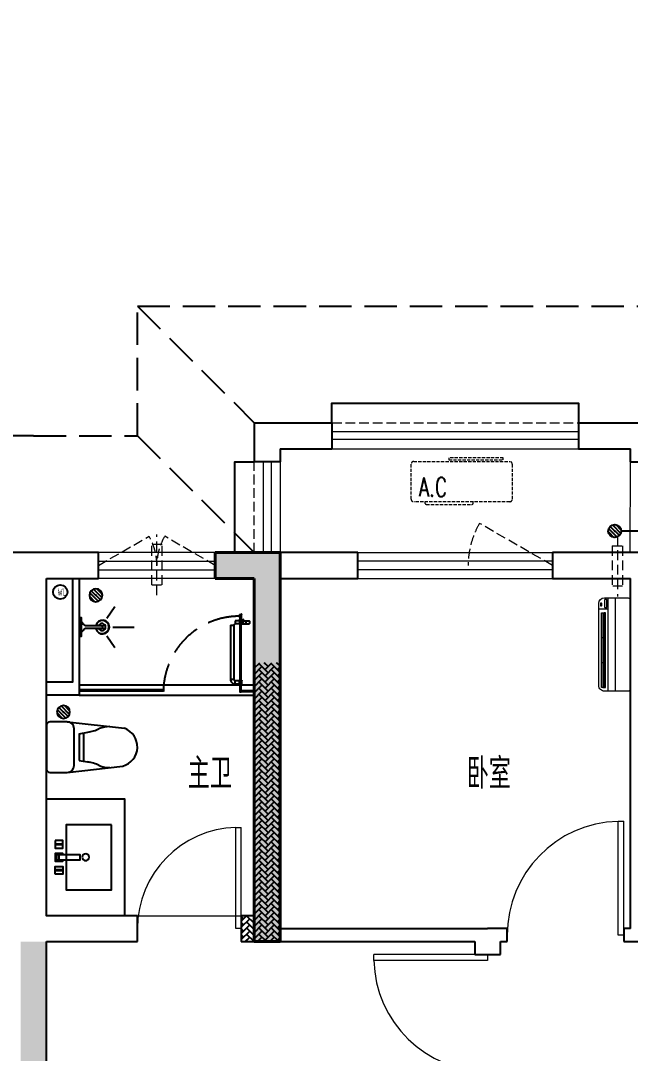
# Model space of a CAD drawing. Extents: x 3753737 to 4713801, y -857380 to 24339.
# Drawn here: x 4494149 to 4498849, y -707295 to -699334 of the extents above; entities that cross this region are included whole.
import ezdxf

# ---------------------------------------------------------------- set-up
doc = ezdxf.new("R2010")
doc.units = 0
doc.header["$LTSCALE"] = 1000
doc.header["$MEASUREMENT"] = 0
doc.linetypes.add('DASH', pattern=[0.35, 0.25, -0.1])
doc.linetypes.add('HIDDEN', pattern=[0.375, 0.25, -0.125])
doc.layers.get('0').update_dxf_attribs({"linetype": 'CONTINUOUS'})
for name, color, linetype in [('!!电气', 1, 'CONTINUOUS'), ('IP-bath&kitchen-JOHNSON', 4, 'CONTINUOUS'), ('LVTRY', 252, 'CONTINUOUS'), ('P-bath&kitchen-JOHNSON', 4, 'CONTINUOUS'), ('VPIPE-中水', 122, 'CONTINUOUS'), ('VPIPE-凝结', 150, 'CONTINUOUS'), ('WALL', 252, 'CONTINUOUS'), ('保温', 6, 'CONTINUOUS'), ('卫生间', 6, 'CONTINUOUS'), ('看线', 185, 'CONTINUOUS')]:
    doc.layers.add(name, color=color, linetype=linetype)
for name, color, linetype, lineweight in [('COLUMN', 252, 'CONTINUOUS', 40), ('PUB_HATCH', 8, 'CONTINUOUS', 9), ('PUB_TEXT', 7, 'CONTINUOUS', 20), ('WINDOW', 146, 'CONTINUOUS', 20), ('平面-栏杆', 56, 'CONTINUOUS', 15), ('平面-看线', 252, 'CONTINUOUS', 15), ('平面-空调室内机', 176, 'CONTINUOUS', 9), ('平面-空调预留孔', 252, 'CONTINUOUS', 15)]:
    doc.layers.add(name, color=color, linetype=linetype, lineweight=lineweight)
doc.styles.add('_TCH_DIM', font='SIMPLEX', dxfattribs={"bigfont": 'GBCBIG'})
doc.styles.get("Standard").update_dxf_attribs({"font": 'gbenor.shx', "bigfont": 'gbcbig.shx'})
pattern_1 = [(45, (0, 0), (0, 47.4157523), [100.584, -33.528]), (135, (23.708, 23.708), (3e-15, 47.4157523), [100.584, -33.528])]

# ---------------------------------------------------------------- blocks, each defined once
blk = doc.blocks.new('A$C148B7D8E')
at = {"layer": '卫生间', "color": 252, "linetype": 'DASH'}
for p, q in [((24300, 10000), (23400, 9100)), ((24300, 9000), (23400, 8100))]:
    blk.add_line(p, q, dxfattribs=at)
blk.add_lwpolyline([(25100, 9000), (24300, 9000), (24300, 10000), (17900, 10000), (17900, 10800), (16100, 10800), (16100, 12200)], dxfattribs=at)
blk = doc.blocks.new('rrrrrrrrrrrra')
at = {"color": 8}
for p, q in [((252.6, 483.7), (-87.4, 483.7)), ((-112.4, 458.7), (-112.4, 324.3)), ((277.6, 324.3), (277.6, 458.7)), ((-112.4, 324.3), (-63.7, -103.4)), ((277.6, 324.3), (227.5, -115.6)), ((-59.1, 271.1), (224.3, 271.1)), ((-20.6, 232.4), (-34.2, 153.6)), ((191.3, 200.5), (-26.1, 200.5)), ((185.8, 232.4), (-20.6, 232.4)), ((185.8, 232.4), (199.4, 153.6))]:
    blk.add_line(p, q, dxfattribs=at)
for centre, radius, start, end in [((-87.4, 458.7), 25, 90, 180), ((252.6, 458.7), 25, 0, 90), ((-59.1, 324.3), 53.3, 180, 270), ((224.3, 324.3), 53.3, 270, 0), ((-322.6, 209.8), 293.8, 333.53685, 351.48282), ((487.8, 209.8), 293.8, 188.51718, 206.46315), ((149, -3.2), 224.1, 158.52022, 180), ((16.2, -3.2), 224.1, 0, 21.47978), ((83.8, -63.6), 152.8, 195.07732, 340.11812)]:
    blk.add_arc(centre, radius, start, end, dxfattribs=at)
blk = doc.blocks.new('A$C1E0F638F')
for points in [[(499.7, 435.1), (499.7, 85.1), (0, 85.1), (0, 435.1)], [(269.9, 30), (229.9, 30), (229.9, 195), (269.9, 195)], [(119.9, 0), (179.9, 0), (179.9, 60), (119.9, 60)], [(146.9, 55), (152.9, 55), (152.9, 5), (146.9, 5)], [(229.9, 30), (269.9, 30), (269.9, 10), (229.9, 10)], [(379.9, 0), (319.9, 0), (319.9, 60), (379.9, 60)], [(352.9, 55), (346.9, 55), (346.9, 5), (352.9, 5)]]:
    blk.add_lwpolyline(points, close=True)
blk.add_lwpolyline([(269.9, 60), (279.9, 60), (279.9, 0), (219.9, 0), (219.9, 60), (229.9, 60)])
blk.add_circle((249.9, 236.3), 26)
blk = doc.blocks.new('$lvtry$00000171')
for p, q in [((-74, 11), (-11, 74)), ((-70, -27), (27, 70)), ((-53, -53), (53, 53)), ((-27, -70), (70, 27)), ((11, -74), (74, -11))]:
    blk.add_line(p, q)
blk.add_circle((0, 0), 75)
blk.add_point((0, 0))
blk = doc.blocks.new('A$C5DCB2F21')
at = {"layer": 'IP-bath&kitchen-JOHNSON', "color": 8}
for p, q in [((73.6, 0), (-73.6, 0)), ((-10.5, -173.5), (-10.5, -49.3)), ((10.6, -173.5), (10.6, -49.3)), ((-68.3, -213.2), (-157.7, -275)), ((68.2, -213.2), (157.6, -275)), ((-0.1, -261.4), (-0.1, -424.7))]:
    blk.add_line(p, q, dxfattribs=at)
blk.add_lwpolyline([(73.6, 0), (73.6, -15.8), (-73.6, -15.8), (-73.6, 0)], dxfattribs=at)
for points in [[(-26.3, -30.7, -0.364142), (-37.8, -15.8, -0.020495)], [(-10.5, -49.4, 0.214893), (-26.3, -30.7, 7.649644)], [(10.6, -49.3, -0.21439), (26.3, -30.7, -7.649644)], [(26.3, -30.7, 0.364142), (37.8, -15.8, 0.020495)]]:
    blk.add_lwpolyline(points, format="xyb", dxfattribs=at)
blk.add_arc((0, -173.5), 10.5, 180, 0, dxfattribs=at)
for centre, major_axis, ratio, start_param, end_param in [((0, -181.3), (53.6, 0), 0.987577, 1.76809, 7.656688), ((0, -178.8), (-51, 0), 0.990052, -1.36297, 4.504563), ((0, -177.8), (-26.8, 0), 0.994812, -1.167677, 4.309269), ((-12.4, -164.7), (0, 1.43), 0.85, -1.570796, 4.712389), ((-12.4, -189.2), (0, 1.43), 0.85, 4.712389, 10.995574), ((12.5, -164.7), (0, 1.43), 0.85, 4.712389, 10.995574), ((12.5, -189.2), (0, 1.43), 0.85, 4.712389, 10.995574)]:
    blk.add_ellipse(centre, major_axis=major_axis, ratio=ratio, start_param=start_param, end_param=end_param, dxfattribs=at)
blk = doc.blocks.new('GDGDRGDGRD')
blk.add_hatch(color=252).paths.add_polyline_path([(491782.3, 524769), (491781.2, 524771.8), (491772.9, 524768.4), (491774, 524765.6)])
at = {"color": 252}
for p, q in [((491771.2, 524768.2), (491783, 524773.1)), ((491771.9, 524767.9), (491772.4, 524768.2)), ((491772, 524751.9), (491774.2, 524751.4)), ((491774.2, 524751.4), (491772.1, 524751.5)), ((491782.8, 524759.9), (491772.3, 524759.9)), ((491772.4, 524768.2), (491773.7, 524764.9)), ((491782.8, 524761.2), (491772.4, 524761.2)), ((491772.6, 524759.9), (491772.6, 524740.3)), ((491773.7, 524764.9), (491783, 524768.8)), ((491777.6, 524770.8), (491777.6, 524731.7)), ((491783.2, 524752), (491781, 524751.5)), ((491781, 524751.5), (491783.1, 524751.5)), ((491781.6, 524772), (491783.3, 524772.7)), ((491781.6, 524772), (491783, 524768.8)), ((491782.6, 524759.9), (491782.6, 524738.5))]:
    blk.add_line(p, q, dxfattribs=at)
for centre, radius, start, end in [((491783.7, 524755), 13.5, 155.15235, 208.97795), ((491771.6, 524767.3), 1, 111.52657, 175.76516), ((491791.1, 524766.6), 20.5, 177.99149, 196.90025), ((491772.1, 524767.5), 0.5, 112.73297, 178.05418), ((491791.1, 524766.7), 19.5, 177.46581, 196.24837), ((491786.2, 524755.4), 14.6, 161.89734, 193.71468), ((491772.3, 524748.7), 0.5, 208.97795, 24.22835), ((491781.4, 524752.8), 9.42, 188.01541, 204.22835), ((491782.7, 524748.6), 0.5, 155.41865, 330.15022), ((491771.6, 524753.7), 11.7, 335.41865, 349.51767), ((491806.6, 524764.1), 24, 160.76087, 187.04874), ((491771.3, 524755.4), 12.4, 343.94508, 21.34777), ((491783.4, 524772), 1.17, 340.04011, 112.53297), ((491771.5, 524755), 13.4, 330.15022, 25.08154), ((491783.5, 524772.2), 0.5, 340.76087, 112.53297), ((491803.9, 524764.6), 20.6, 160.04011, 190.84731)]:
    blk.add_arc(centre, radius, start, end, dxfattribs=at)
blk.add_open_spline([(491772.6, 524740.3), (491773.5, 524739.5), (491775.3, 524737.9), (491778.5, 524741.7), (491781, 524739.7), (491782.6, 524738.5)], degree=3, knots=[0, 0, 0, 0, 3.066329, 6.218313, 11.124135, 11.124135, 11.124135, 11.124135])
at = {"layer": 'IP-bath&kitchen-JOHNSON', "color": 252}
for p, q in [((490532.6, 524228.1), (491882.6, 524228.1)), ((490532.6, 524193.1), (491182.6, 524193.1)), ((490532.6, 524183.1), (491182.6, 524183.1)), ((491182.6, 524183.1), (491182.6, 524193.1)), ((491882.6, 524183.1), (491782.6, 524183.1)), ((491782.6, 524173.1), (491782.6, 524183.1)), ((490532.6, 524148.1), (491882.6, 524148.1)), ((491882.6, 524173.1), (491782.6, 524173.1))]:
    blk.add_line(p, q, dxfattribs=at)
for points in [[(490532.6, 525048.5), (490532.6, 524148.1), (490282.6, 524148.1)], [(490482.6, 525048.5), (490482.6, 524248.1), (490282.6, 524248.1)]]:
    blk.add_lwpolyline(points, dxfattribs=at)
at = {"layer": 'LVTRY', "color": 252}
blk.add_lwpolyline([(490882.6, 522448.5), (490282.6, 522448.5), (490282.6, 523348.5), (490882.6, 523348.5)], close=True, dxfattribs=at)
at = {"layer": 'P-bath&kitchen-JOHNSON', "color": 252}
for p, q in [((491699.5, 524686.9), (491699.5, 524271.2)), ((491699.5, 524686.9), (491724.8, 524686.9)), ((491724.8, 524686.9), (491724.8, 524271.2)), ((491735.2, 524722.6), (491735.2, 524697.2)), ((491766.9, 524722.6), (491735.2, 524722.6)), ((491766.9, 524697.2), (491735.2, 524697.2)), ((491772.5, 524735.5), (491778.8, 524735.5)), ((491772.5, 524705.5), (491772.5, 524735.5)), ((491772.5, 524705.5), (491778.8, 524705.5)), ((491775.4, 524735.5), (491777.7, 524733.2)), ((491775.4, 524716.5), (491775.4, 524735.5)), ((491775.4, 524724.6), (491775.4, 524705.5)), ((491775.4, 524705.5), (491777.7, 524707.8)), ((491777.7, 524718), (491777.7, 524733.2)), ((491777.7, 524718), (491777.7, 524707.8)), ((491778.8, 524735.5), (491780.5, 524733.8)), ((491778.8, 524733.2), (491778.8, 524735.5)), ((491778.8, 524707.8), (491778.8, 524705.5)), ((491778.8, 524705.5), (491780.5, 524707.3)), ((491780.5, 524733.2), (491780.5, 524733.8)), ((491780.5, 524707.8), (491780.5, 524707.3)), ((491788.8, 524722.6), (491843.5, 524722.6)), ((491788.8, 524697.2), (491843.5, 524697.2)), ((491794.2, 524735.5), (491797.1, 524735.5)), ((491794.2, 524735.5), (491794.2, 524705.5)), ((491794.2, 524705.5), (491797.1, 524705.5)), ((491797.1, 524735.5), (491799.4, 524733.2)), ((491797.1, 524735.5), (491797.1, 524718.1)), ((491797.1, 524705.5), (491797.1, 524723)), ((491797.1, 524705.5), (491799.4, 524707.9)), ((491799.4, 524707.9), (491799.4, 524733.2)), ((491820.4, 524697.2), (491820.4, 524722.6)), ((491699.5, 524271.2), (491724.8, 524271.2)), ((491769.2, 524263.1), (491766.9, 524260.8)), ((491769.2, 524263.1), (491769.2, 524233.2)), ((491772, 524263.1), (491769.2, 524263.1)), ((491772, 524263.1), (491772, 524233.2)), ((491783.6, 524263.1), (491786.4, 524263.1)), ((491783.6, 524233.2), (491783.6, 524263.1)), ((491786.4, 524233.2), (491786.4, 524263.1)), ((491786.4, 524263.1), (491788.2, 524261.4)), ((491788.2, 524234.9), (491788.2, 524261.4)), ((491735.2, 524235.5), (491735.2, 524260.8)), ((491735.2, 524260.8), (491766.9, 524260.8)), ((491735.2, 524235.5), (491766.9, 524235.5)), ((491766.9, 524260.8), (491766.9, 524235.5)), ((491769.2, 524233.2), (491766.9, 524235.5)), ((491772, 524233.2), (491769.2, 524233.2)), ((491783.6, 524233.2), (491786.4, 524233.2))]:
    blk.add_line(p, q, dxfattribs=at)
blk.add_lwpolyline([(491782.6, 524173.1), (491782.6, 524759.9), (491772.6, 524759.9), (491772.6, 524173.2)], close=True, dxfattribs=at)
at = {"layer": 'P-bath&kitchen-JOHNSON', "color": 252, "linetype": 'DASH'}
blk.add_arc((491768.7, 524170.7), 586.2, 89.79672, 179.39224, dxfattribs=at)
at = {"layer": 'P-bath&kitchen-JOHNSON', "color": 252}
blk.add_arc((491834.9, 524709.9), 15.3, 304.05298, 55.96165, dxfattribs=at)
for centre, major_axis, start_param, end_param in [((491735.2, 524686.9), (0, 10.4), 0, 1.570796), ((491735.2, 524271.2), (0, 35.7), 1.570796, 3.141593), ((491735.2, 524271.2), (0, 10.4), 1.570796, 3.141593)]:
    blk.add_ellipse(centre, major_axis=major_axis, ratio=1, start_param=start_param, end_param=end_param, dxfattribs=at)
at = {"layer": 'IP-bath&kitchen-JOHNSON', "color": 252, "rotation": 90.008488524447}
blk.add_blockref('A$C5DCB2F21', (490532.6, 524673.5), dxfattribs=at)
at = {"layer": 'LVTRY', "color": 252, "xscale": -0.6666666667107826, "yscale": 0.6666666667107826}
for p in [(490662.6, 524918.5), (490412.6, 524018.5)]:
    blk.add_blockref('$lvtry$00000171', p, dxfattribs=at)
at = {"layer": 'LVTRY', "color": 252, "extrusion": (0, 0, -1), "xscale": -1, "zscale": -1, "rotation": 270}
blk.add_blockref('rrrrrrrrrrrra', (-490766.3, 523665.7), dxfattribs=at)
at = {"layer": 'LVTRY', "color": 252, "xscale": -1, "rotation": 270}
blk.add_blockref('A$C1E0F638F', (490347.5, 522648.8), dxfattribs=at)
blk = doc.blocks.new('GFDGFSDFGD')
at = {"layer": 'PUB_HATCH'}
blk.add_hatch(color=256, dxfattribs=at).paths.add_polyline_path([(447016.7, 373023.7), (447016.7, 372823.7), (447316.6, 372823.7), (447316.6, 370023.7), (447516.6, 370023.7), (447516.6, 373023.7)])
at = {"layer": 'COLUMN', "color": 252}
for p, q in [((447016.7, 373023.7), (447016.7, 372823.7)), ((447516.6, 373023.7), (447016.7, 373023.7)), ((447516.6, 370023.7), (447516.6, 373023.7)), ((447016.7, 372823.7), (447316.6, 372823.7)), ((447316.6, 372823.7), (447316.6, 370023.7)), ((447316.6, 370023.7), (447516.6, 370023.7))]:
    blk.add_line(p, q, dxfattribs=at)
blk = doc.blocks.new('GDFGDGRD')
at = {"layer": '保温', "linetype": 'ByBlock', "ltscale": 10}
h = blk.add_hatch(dxfattribs=at)
h.set_pattern_fill('AR-HBONE', color=251, scale=55)
h.set_pattern_definition(pattern_1)
h.paths.add_polyline_path([(443716.5, 370023.7), (443716.5, 372173.7), (443916.5, 372173.7), (443916.5, 370023.7)])
h = blk.add_hatch(dxfattribs=at)
h.set_pattern_fill('AR-HBONE', color=251, scale=55)
h.set_pattern_definition(pattern_1)
h.paths.add_polyline_path([(443916.5, 370023.7), (443916.5, 370223.7), (444016.5, 370223.7), (444016.5, 370023.7)])
at = {"layer": '保温', "color": 251, "linetype": 'ByBlock', "ltscale": 10}
blk.add_line((443716.5, 370123.7), (443716.5, 370023.7), dxfattribs=at)
blk = doc.blocks.new('A$C001338C2')
at = {"color": 8}
for p, q in [((845, 303.6), (55, 303.6)), ((109.1, 214.8), (109.1, 303.6)), ((0, 248.6), (0, 22)), ((900, 22), (900, 248.6)), ((22, 0), (878, 0))]:
    blk.add_line(p, q, dxfattribs=at)
at = {"color": 8, "lineweight": 5}
for p, q in [((900, 214.8), (0, 214.8)), ((864.6, 278.7), (144.5, 278.7)), ((144.5, 278.7), (144.5, 265.8)), ((387, 278.7), (144.5, 278.7)), ((144.5, 278.7), (144.5, 252.9)), ((144.5, 265.8), (864.6, 265.8)), ((144.5, 239.9), (144.5, 252.9)), ((144.5, 252.9), (864.6, 252.9)), ((864.6, 239.9), (144.5, 239.9)), ((387, 239.9), (387, 278.7)), ((622, 239.9), (387, 239.9)), ((864.6, 278.7), (622, 278.7)), ((622, 278.7), (622, 239.9)), ((864.6, 252.9), (864.6, 278.7)), ((864.6, 265.8), (864.6, 239.9)), ((900, 143.2), (0, 143.2))]:
    blk.add_line(p, q, dxfattribs=at)
at = {"color": 8}
for points in [[(89.2, 226.4), (22.2, 226.4, -0.414214), (16.7, 231.9), (16.7, 243.1, -0.414214), (22.2, 248.6), (89.2, 248.6, -0.414214), (94.7, 243.1), (94.7, 231.9, -0.414214)], [(73.1, 275), (56.8, 275, -0.414214), (51.3, 280.5), (51.3, 283.4, -0.414214), (56.8, 288.9), (73.1, 288.9, -0.414214), (78.6, 283.4), (78.6, 280.5, -0.414214)]]:
    blk.add_lwpolyline(points, format="xyb", close=True, dxfattribs=at)
for centre, radius, start, end in [((55, 248.6), 55, 90, 180), ((845, 248.6), 55, 360, 90), ((22, 22), 22, 180, 270), ((878, 22), 22, 270, 360)]:
    blk.add_arc(centre, radius, start, end, dxfattribs=at)
blk = doc.blocks.new('dongkong')
at = {"layer": '平面-空调预留孔', "color": 8, "linetype": 'HIDDEN', "ltscale": 0.3}
for p, q in [((-603796, 210899.9), (-603796, 210431.5)), ((-603836, 210821), (-603836, 210510.8)), ((-603836, 210821), (-603756, 210821)), ((-603756, 210821), (-603756, 210510.8))]:
    blk.add_line(p, q, dxfattribs=at)
blk.add_lwpolyline([(-603756, 210510.8), (-603836, 210510.8)], dxfattribs=at)
blk = doc.blocks.new('A$C718F517F')
at = {"layer": '保温', "linetype": 'Continuous', "ltscale": 10}
h = blk.add_hatch(dxfattribs=at)
h.set_pattern_fill('HEX', color=251, scale=10, angle=90, style=0)
h.set_pattern_definition([(90, (-503782.455, -514000.21), (-16.49778, 1e-15), [9.525, -19.05]), (210, (-503782.455, -514000.21), (8.24889, -14.2874966), [9.525, -19.05]), (150, (-503782.455, -513990.684), (-8.24889, -14.2874966), [9.525, -19.05])])
h.paths.add_polyline_path([(0.1, 2048.3), (200.1, 2048.3), (200, 4900), (0, 4900)])
h = blk.add_hatch(dxfattribs=at)
h.set_pattern_fill('HEX', color=251, scale=10, angle=90, style=0)
h.set_pattern_definition([(90, (-503782.47, -516048.461), (-16.49778, 1e-15), [9.525, -19.05]), (210, (-503782.47, -516048.461), (8.24889, -14.2874966), [9.525, -19.05]), (150, (-503782.47, -516038.936), (-8.24889, -14.2874966), [9.525, -19.05])])
h.paths.add_polyline_path([(0.1, 0), (200.1, 0), (200.1, 398.3), (0.1, 398.3)])
at = {"layer": '保温', "color": 251, "linetype": 'ByBlock', "ltscale": 10}
blk.add_line((0, 0), (200, 0), dxfattribs=at)
blk = doc.blocks.new('rtyryrtyeeretee')
at = {"layer": '平面-空调预留孔', "color": 252, "linetype": 'DASH', "ltscale": 0.1}
for p, q in [((669748.9, 343882), (669748.9, 343872)), ((669758.9, 343862), (670111.7, 343862)), ((670121.7, 343872), (670121.7, 343882))]:
    blk.add_line(p, q, dxfattribs=at)
blk.add_lwpolyline([(670402, 343882), (669662, 343882, -0.414214), (669642, 343902), (669642, 344172, -0.414214), (669662, 344192), (670402, 344192, -0.414214), (670422, 344172), (670422, 343902, -0.414214)], format="xyb", close=True, dxfattribs=at)
blk.add_lwpolyline([(670352.8, 344221.1), (669933, 344221.1), (669933, 344206), (670352.8, 344206)], close=True, dxfattribs=at)
for centre, start, end in [((669758.9, 343872), 180, 270), ((670111.7, 343872), 270, 0)]:
    blk.add_arc(centre, 10, start, end, dxfattribs=at)
at = {"layer": '平面-空调预留孔', "color": 252, "linetype": 'DASH', "ltscale": 0.1, "style": '_TCH_DIM', "width": 0.705882}
blk.add_text('A.C', height=146.88, dxfattribs=at).set_placement((669701.4, 343921.6))
blk = doc.blocks.new('$WINLIB2D$00000001')
at = {"color": 0}
for points in [[(-0.5, 0.5), (-0.5, -0.5)], [(-0.5, 0.5), (0.5, 0.5)], [(0.5, -0.5), (0.5, 0.5)], [(0.5, 0.1667), (-0.5, 0.1667)], [(0.5, -0.1667), (-0.5, -0.1667)], [(-0.5, -0.5), (0.5, -0.5)]]:
    blk.add_lwpolyline(points, dxfattribs=at)
blk = doc.blocks.new('$DorLib2D$00000001')
for p, q in [((0.45, 0.975), (0.5, 0.975)), ((0.45, 0), (0.45, 0.975)), ((0.5, 0), (0.5, 0.975)), ((0.5, 0), (0.45, 0))]:
    blk.add_line(p, q)
at = {"lineweight": 13}
blk.add_arc((0.475, 0), 0.975, 91.46928, 180, dxfattribs=at)
blk = doc.blocks.new('A$C5F341E43')
at = {"layer": 'VPIPE-中水', "color": 252, "linetype": 'Continuous'}
blk.add_circle((25205.1, 8895), 55, dxfattribs=at)
at = {"layer": 'VPIPE-凝结', "color": 252, "ltscale": 0.1}
blk.add_line((29910, 9365.5), (29530, 9365.5), dxfattribs=at)
at = {"layer": 'WALL', "color": 252}
for p, q in [((26700, 10200), (26700, 9900)), ((26700, 10200), (27300, 10200)), ((27300, 10200), (27300, 10000)), ((29200, 10200), (29800, 10200)), ((29200, 10200), (29200, 10000)), ((26900, 10000), (26900, 9900)), ((26900, 10000), (27300, 10000)), ((29200, 10000), (29600, 10000)), ((29600, 9900), (29600, 10000)), ((26900, 9900), (26700, 9900)), ((29600, 9900), (29800, 9900)), ((25000, 9200), (24499.9, 9200)), ((25500.1, 9200), (25000, 9200)), ((25500.1, 9000), (25500.1, 9200)), ((26800, 9200), (26400.1, 9200)), ((26400.1, 9200), (26400.1, 9000)), ((27500, 9200), (26800, 9200)), ((27500, 9000), (27500, 9200)), ((29700, 9200), (29000, 9200)), ((29000, 9200), (29000, 9000)), ((25100, 6400), (25100, 9000)), ((25100, 9000), (25500.1, 9000)), ((26400.1, 9000), (26700, 9000)), ((26700, 9000), (26700, 6400)), ((26900, 9000), (27500, 9000)), ((26900, 9000), (26900, 6300)), ((29000, 9000), (29600, 9000)), ((29600, 6300), (29600, 9000)), ((25800, 6400), (25100, 6400)), ((25800, 6200), (25800, 6400)), ((26700, 6400), (26600, 6400)), ((26600, 6400), (26600, 6200)), ((26900, 6300), (28500, 6300)), ((28650, 6300), (28500, 6300)), ((28650, 6200), (28650, 6300)), ((29600, 6300), (29550, 6300)), ((29550, 6300), (29550, 6200)), ((25100, 1300), (25100, 6200)), ((25100, 6200), (25800, 6200)), ((26600, 6200), (26800, 6200)), ((26800, 6200), (28400, 6200)), ((28400, 6200), (28400, 6100)), ((28600, 6200), (28650, 6200)), ((28600, 6100), (28600, 6200)), ((29550, 6200), (29700, 6200)), ((28400, 6100), (28600, 6100))]:
    blk.add_line(p, q, dxfattribs=at)
at = {"layer": 'WINDOW', "color": 252}
blk.add_line((25800, 6400), (26600, 6400), dxfattribs=at)
at = {"layer": 'WINDOW', "color": 252, "linetype": 'DASH', "ltscale": 0.3}
for points in [[(29000, 9100), (28436.9, 9424.6, 0.131485), (28350, 9100)], [(25500.1, 9100), (25889.8, 9324.9, -0.131605), (25950.1, 9100)], [(26400.1, 9100), (26010.3, 9324.9, 0.131605), (25950.1, 9100)]]:
    blk.add_lwpolyline(points, format="xyb", dxfattribs=at)
at = {"layer": '平面-栏杆', "color": 252}
for points in [[(29200, 10130), (27300, 10130.3)], [(29200, 10070), (27300, 10070.3)], [(26770.3, 9900), (26770, 9200)], [(26830.3, 9900), (26830, 9200)]]:
    blk.add_lwpolyline(points, dxfattribs=at)
at = {"layer": '平面-看线', "color": 252, "linetype": 'DASH', "ltscale": 0.3}
blk.add_line((26700, 9200), (26700.3, 9900), dxfattribs=at)
at = {"layer": '平面-看线', "color": 252}
blk.add_line((29599.7, 9200), (29600, 9900), dxfattribs=at)
at = {"layer": '平面-看线', "color": 252, "linetype": 'DASH', "ltscale": 0.3}
blk.add_lwpolyline([(27300, 10200), (29200, 10200)], dxfattribs=at)
at = {"layer": '平面-看线', "color": 252}
for points in [[(27300, 10000), (29200, 10000)], [(26900.3, 9900), (26900, 9200)]]:
    blk.add_lwpolyline(points, dxfattribs=at)
at = {"layer": '看线', "color": 252, "ltscale": 0.5}
for points in [[(27300, 10200), (27300, 10350), (29200, 10350), (29200, 10200)], [(26550.3, 9200), (26550.3, 9900), (26700.3, 9900)]]:
    blk.add_lwpolyline(points, dxfattribs=at)
at = {"color": 252}
for name, p in [('A$C148B7D8E', (-100, 1100)), ('GFDGFSDFGD', (-420616.6, -363823.7)), ('rtyryrtyeeretee', (-641732.1, -334291)), ('GDGDRGDGRD', (-465182.5, -516048.5)), ('A$C718F517F', (24900, 1300))]:
    blk.add_blockref(name, p, dxfattribs=at)
at = {"color": 252, "xscale": -1}
for name, p in [('A$C148B7D8E', (50100, 1100)), ('GDFGDGRD', (470616.6, -363823.7))]:
    blk.add_blockref(name, p, dxfattribs=at)
at = {"layer": 'LVTRY', "color": 252, "xscale": 0.6666666667107825, "yscale": 0.6666666667107825, "rotation": 269.9999999939778}
blk.add_blockref('$lvtry$00000171', (29480, 9365.5), dxfattribs=at)
at = {"layer": 'WINDOW', "color": 252}
for name, p, xscale, yscale, zscale, rotation in [('$WINLIB2D$00000001', (25950.1, 9100), -900, -200, -900, 359.9999999964871), ('$WINLIB2D$00000001', (28250, 9100), 1500, -200, 1500, 359.9999999969686), ('$DorLib2D$00000001', (29100, 6250), 900, 900, 900, 3.223884863769283e-09), ('$DorLib2D$00000001', (26200, 6300), 800, 800, 800, 6.01791841182132e-09), ('$DorLib2D$00000001', (28500, 5650), 900, 900, 900, 90.00000000130437)]:
    blk.add_blockref(name, p, dxfattribs=dict(at, xscale=xscale, yscale=yscale, zscale=zscale, rotation=rotation))
at = {"layer": '平面-空调室内机', "color": 252, "ltscale": 0.3, "xscale": -1, "rotation": 180}
blk.add_blockref('dongkong', (629746, 219771), dxfattribs=at)
at = {"layer": '平面-空调室内机', "color": 252, "ltscale": 0.3}
blk.add_blockref('dongkong', (633296.2, -201570.7), dxfattribs=at)
at = {"layer": '平面-空调预留孔', "color": 252, "xscale": -0.8000000000465648, "yscale": 0.8000000000465648, "zscale": 0.8000000000465646, "rotation": 89.99999976656984}
blk.add_blockref('A$C001338C2', (29600, 8850.3), dxfattribs=at)
at = {"layer": 'PUB_TEXT', "color": 252, "width": 0.6}
blk.add_text('WL', height=56, dxfattribs=at).set_placement((25184.1, 8867))
at = {"layer": 'PUB_TEXT', "color": 252}
for s, p in [('主卫', (26188.7, 7377.8)), ('卧室', (28338.7, 7377.8, 0))]:
    blk.add_text(s, height=236.31, dxfattribs=at).set_placement(p)

msp = doc.modelspace()

# ---------------------------------------------------------------- block references
at = {"layer": '!!电气'}
msp.add_blockref('A$C5F341E43', (4469248.6, -712633.8), dxfattribs=at)

doc.saveas('drawing.dxf')
